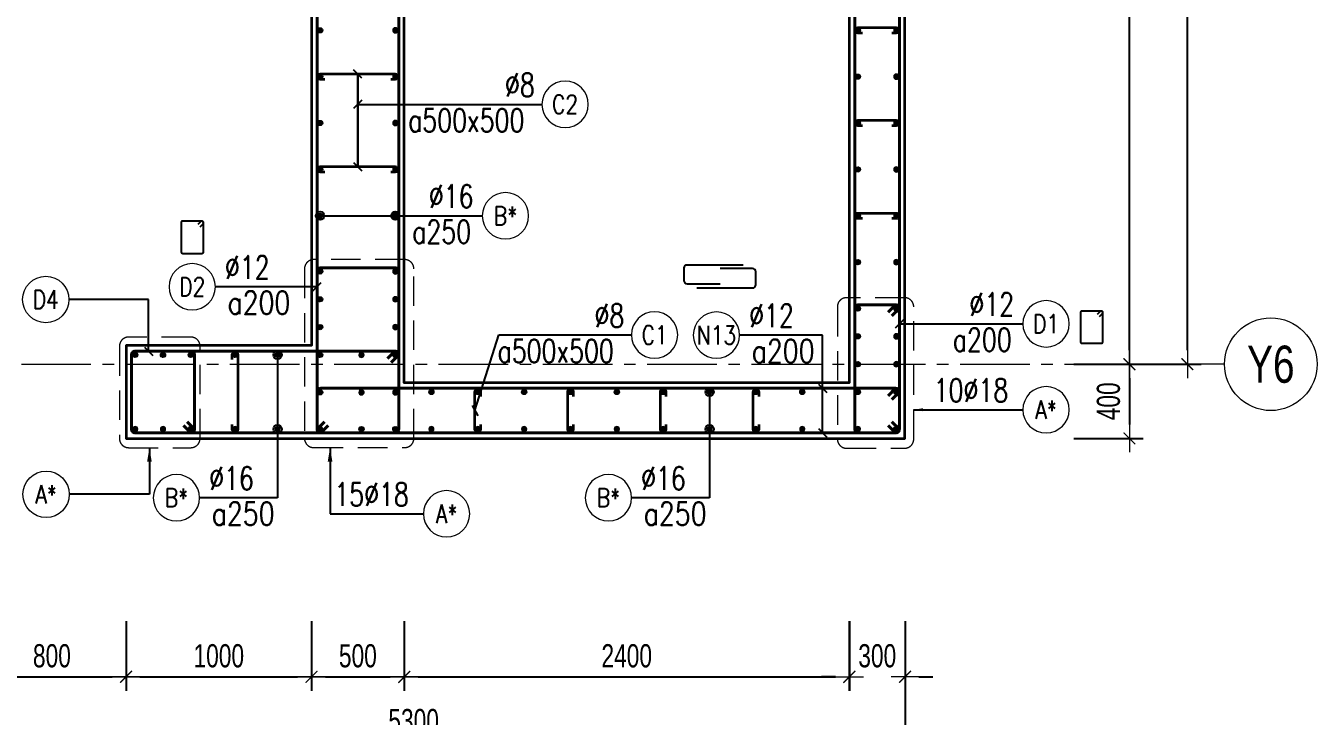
# Model space of a CAD drawing. Header units: millimetres. Extents: x 988833 to 1318015, y -9365 to 47591.
# Drawn here: x 1016543 to 1023507, y -1011 to 2710 of the extents above; entities that cross this region are included whole.
import ezdxf
from ezdxf.enums import TextEntityAlignment as Align

# ---------------------------------------------------------------- set-up
doc = ezdxf.new("R2010")
doc.units = ezdxf.units.MM
doc.header["$MEASUREMENT"] = 0
doc.linetypes.add('HIDDEN2', pattern=[4.7625, 3.175, -1.5875])
doc.linetypes.add('OF_Grid_1$0$CENTER2', pattern=[1.125, 0.75, -0.125, 0.125, -0.125])
doc.layers.get('0').update_dxf_attribs({"lineweight": 20})
doc.layers.get('Defpoints').update_dxf_attribs({"color": 151, "lineweight": 9})
for name, color, linetype, lineweight in [('KC-LEADER', 153, 'Continuous', 18), ('KC-THEP', 6, 'Continuous', 40), ('NDC_S_DIM', 1, 'Continuous', 15), ('NDC_S_HIDDEN', 8, 'HIDDEN2', 13), ('NDC_S_LEADER', 1, 'Continuous', 15), ('NDC_S_REBAR', 4, 'Continuous', 35), ('NDC_S_STIRRUP', 4, 'Continuous', 40), ('NDC_S_VN TEXT', 7, 'Continuous', 20), ('NDC_S_WALL', 6, 'Continuous', 35), ('OF_Grid_1$0$NDC_S_AXIS', 5, 'OF_Grid_1$0$CENTER2', 13), ('OF_Grid_1$0$NDC_S_SYMBOL', 1, 'Continuous', 15), ('OF_Grid_1$0$NDC_S_TEXT SYMBOL', 7, 'Continuous', 20)]:
    doc.layers.add(name, color=color, linetype=linetype, lineweight=lineweight)
doc.layers.add('Leader', color=6, linetype='Continuous')
doc.layers.add('Ligature', color=1, linetype='Continuous')
doc.styles.add('NDC_ARIAL', font='arial.ttf', dxfattribs={"width": 0.85})
doc.styles.add('NDC_DIM', font='', dxfattribs={"width": 0.75})
doc.styles.add('NDC_EN TXT', font='romans.shx', dxfattribs={"width": 0.8})
doc.styles.add('OF_Grid_1$0$NDC_ANNO', font='', dxfattribs={"width": 0.8})
doc.styles.get('NDC_DIM').set_extended_font_data('Dotum')
doc.styles.get('OF_Grid_1$0$NDC_ANNO').set_extended_font_data('Dotum')
doc.dimstyles.new('NDC_1-50', dxfattribs={"dimscale": 50, "dimtxt": 2.5, "dimasz": 1, "dimexe": 1.5, "dimexo": 0, "dimgap": 0.8, "dimtad": 1, "dimdec": 0, "dimdsep": 46, "dimtxsty": 'NDC_ARIAL', "dimblk": 'DIMMARK', "dimcen": 49999.938995, "dimdle": 1.5, "dimclrd": 1, "dimclre": 1, "dimclrt": 3, "dimadec": 0, "dimazin": 0, "dimtfac": 1, "dimtdec": 0, "dimtix": 1, "dimtmove": 2, "dimatfit": 3, "dimfxl": 1, "dimarcsym": 0})
doc.dimstyles.new('NDC_dim_30', dxfattribs={"dimscale": 30, "dimtxt": 2.5, "dimasz": 1.5, "dimexe": 1.5, "dimexo": 2.5, "dimgap": 1, "dimtad": 1, "dimdec": 0, "dimzin": 0, "dimdsep": 46, "dimtxsty": 'NDC_DIM', "dimblk": 'DIMMARK', "dimcen": 0.09, "dimdle": 1.2, "dimclrd": 1, "dimclre": 1, "dimclrt": 3, "dimadec": 0, "dimazin": 0, "dimtfac": 1, "dimtdec": 0, "dimtix": 1, "dimtofl": 0, "dimtmove": 0, "dimatfit": 3, "dimfxl": 6, "dimfxlon": 1, "dimtolj": 1, "dimtzin": 0, "dimarcsym": 0})
doc.dimstyles.new('NDC_dim_50', dxfattribs={"dimscale": 50, "dimtxt": 2.5, "dimasz": 1.5, "dimexe": 1.5, "dimexo": 2.5, "dimgap": 1, "dimtad": 1, "dimdec": 0, "dimzin": 0, "dimdsep": 46, "dimtxsty": 'NDC_DIM', "dimblk": 'DIMMARK', "dimcen": 0.09, "dimdle": 1.2, "dimclrd": 1, "dimclre": 1, "dimclrt": 3, "dimadec": 0, "dimazin": 0, "dimtfac": 1, "dimtdec": 0, "dimtix": 1, "dimtofl": 0, "dimtmove": 0, "dimatfit": 3, "dimfxl": 6, "dimfxlon": 1, "dimtolj": 1, "dimtzin": 0, "dimarcsym": 0})

# ---------------------------------------------------------------- blocks, each defined once
blk = doc.blocks.new('THEP')
at = {"layer": 'KC-LEADER', "color": 6}
blk.add_circle((0, 0), 14, dxfattribs=at)
at = {"layer": 'KC-THEP'}
for p, q in [((-14, 0), (14, 0)), ((9.9, 9.9), (-9.9, -9.9)), ((-9.9, 9.9), (9.9, -9.9)), ((0, 14), (0, -14))]:
    blk.add_line(p, q, dxfattribs=at)
blk = doc.blocks.new('DIMMARK')
at = {"layer": 'NDC_S_DIM', "color": 1}
blk.add_line((-1.5, 0), (1, 0), dxfattribs=at)
at = {"layer": 'NDC_S_DIM', "color": 2, "const_width": 0.1}
blk.add_lwpolyline([(-0.424, -0.424), (0.424, 0.424)], dxfattribs=at)
blk = doc.blocks.new('*U13')
blk.add_circle((-2.5, 0), 2.5)
at = {"layer": 'NDC_S_VN TEXT', "color": 3, "style": 'NDC_EN TXT', "width": 0.75}
blk.add_attdef('DK1', (0.5, 0.85), '', height=2.5, dxfattribs=at)
at = {"layer": 'NDC_S_VN TEXT', "color": 7, "style": 'NDC_EN TXT', "width": 0.8}
blk.add_attdef('SH2', text='', height=2, dxfattribs=at).set_placement((-2.5, 0), align=Align.MIDDLE)
blk = doc.blocks.new('*U10')
blk.add_circle((2.5, 0), 2.5)
at = {"layer": 'NDC_S_VN TEXT', "color": 3, "style": 'NDC_EN TXT'}
for tag, width, p in [('DK2', 0.75, (-0.85, 0.85)), ('KC2', 0.8, (-0.85, -2.97))]:
    blk.add_attdef(tag, text='', height=2.5, dxfattribs=dict(at, width=width)).set_placement(p, align=Align.RIGHT)
at = {"layer": 'NDC_S_VN TEXT', "color": 7, "style": 'NDC_EN TXT', "width": 0.8}
blk.add_attdef('SH3', text='', height=2, dxfattribs=at).set_placement((2.5, 0), align=Align.MIDDLE)
blk = doc.blocks.new('*U12')
blk.add_circle((-2.5, 0), 2.5)
at = {"layer": 'NDC_S_VN TEXT', "color": 3, "style": 'NDC_EN TXT', "width": 0.75}
for tag, p in [('DK1', (0.5, 0.85)), ('KC1', (0.5, -2.97))]:
    blk.add_attdef(tag, p, '', height=2.5, dxfattribs=at)
at = {"layer": 'NDC_S_VN TEXT', "color": 7, "style": 'NDC_EN TXT', "width": 0.8}
blk.add_attdef('SH2', text='', height=2, dxfattribs=at).set_placement((-2.5, 0), align=Align.MIDDLE)
blk = doc.blocks.new('A$C72321851')
at = {"layer": 'Ligature'}
for points in [[(-60.9, -129.3), (-60.9, 170.9, -0.414214), (-43.3, 188.5), (25.8, 188.5, -0.414214), (43.4, 170.9), (43.4, -4.3)], [(-39.7, -4.3), (-39.7, -179.5, 0.414214), (-22.1, -197.1), (47, -197.1, 0.414214), (64.6, -179.5), (64.6, 120.7)]]:
    blk.add_lwpolyline(points, format="xyb", dxfattribs=at)
blk = doc.blocks.new('*U11')
blk.add_circle((-2.5, 0), 2.5)
at = {"layer": 'NDC_S_VN TEXT', "color": 3, "style": 'NDC_EN TXT', "width": 0.75}
for tag, p in [('DK1', (0.5, 0.85)), ('KC1', (0.5, -2.97))]:
    blk.add_attdef(tag, p, '', height=2.5, dxfattribs=at)
at = {"layer": 'NDC_S_VN TEXT', "color": 7, "style": 'NDC_EN TXT', "width": 0.8}
blk.add_attdef('SH2', text='', height=2, dxfattribs=at).set_placement((-2.5, 0), align=Align.MIDDLE)
blk = doc.blocks.new('*U9')
blk.add_circle((2.5, 0), 2.5)
at = {"layer": 'NDC_S_VN TEXT', "color": 3, "style": 'NDC_EN TXT', "width": 0.75}
blk.add_attdef('DK2', text='', height=2.5, dxfattribs=at).set_placement((-0.85, 0.85), align=Align.RIGHT)
at = {"layer": 'NDC_S_VN TEXT', "color": 7, "style": 'NDC_EN TXT', "width": 0.8}
blk.add_attdef('SH3', text='', height=2, dxfattribs=at).set_placement((2.5, 0), align=Align.MIDDLE)
blk = doc.blocks.new('*U57')
at = {"layer": 'OF_Grid_1$0$NDC_S_SYMBOL'}
blk.add_line((-5, 0), (-9, 0), dxfattribs=at)
blk.add_circle((0, 0), 5, dxfattribs=at)
at = {"layer": 'OF_Grid_1$0$NDC_S_TEXT SYMBOL', "color": 7, "style": 'OF_Grid_1$0$NDC_ANNO', "width": 0.8}
blk.add_attdef('GRID', text='', height=4, rotation=90, dxfattribs=at).set_placement((0, 0), align=Align.MIDDLE)
blk = doc.blocks.new('*D328')
at = {"layer": 'Defpoints', "color": 0, "transparency": 16777216}
for p in [(1021283.2, 12486.3), (1022494, 12486.3), (1021283.2, 886.3)]:
    blk.add_point(p, dxfattribs=at)
at = {"layer": 'NDC_S_DIM', "color": 1, "lineweight": -2, "transparency": 16777216}
for p, q in [((1022194, 12486.3), (1022569, 12486.3)), ((1022494, 961.3), (1022494, 12411.3)), ((1022194, 886.3), (1022569, 886.3))]:
    blk.add_line(p, q, dxfattribs=at)
at = {"layer": 'NDC_S_DIM', "color": 1, "lineweight": -2, "transparency": 16777216, "xscale": 75, "yscale": 75, "zscale": 75}
for p, rotation in [((1022494, 12486.3), 90), ((1022494, 886.3), 270)]:
    blk.add_blockref('DIMMARK', p, dxfattribs=dict(at, rotation=rotation))
at = {"layer": 'NDC_S_DIM', "color": 3, "transparency": 16777216, "insert": (1022381.4, 6686.3), "char_height": 125, "attachment_point": 5, "rotation": 90, "style": 'NDC_DIM'}
blk.add_mtext('\\A1;11600', dxfattribs=at)
blk = doc.blocks.new('*D330')
at = {"layer": 'Defpoints', "color": 0, "ltscale": 200, "transparency": 16777216}
for p in [(1021283.4, 886.3), (1021283.2, 486.3), (1022494, 486.3)]:
    blk.add_point(p, dxfattribs=at)
at = {"layer": 'NDC_S_DIM', "color": 1, "lineweight": -2, "ltscale": 200, "transparency": 16777216}
for p, q in [((1022194, 886.3), (1022569, 886.3)), ((1022494, 811.3), (1022494, 561.3)), ((1022194, 486.3), (1022569, 486.3))]:
    blk.add_line(p, q, dxfattribs=at)
at = {"layer": 'NDC_S_DIM', "color": 1, "lineweight": -2, "ltscale": 200, "transparency": 16777216, "xscale": 75, "yscale": 75, "zscale": 75}
for p, rotation in [((1022494, 886.3), 90), ((1022494, 486.3), 270)]:
    blk.add_blockref('DIMMARK', p, dxfattribs=dict(at, rotation=rotation))
at = {"layer": 'NDC_S_DIM', "color": 3, "ltscale": 200, "transparency": 16777216, "insert": (1022381.4, 686.3), "char_height": 125, "attachment_point": 5, "rotation": 90, "style": 'NDC_DIM'}
blk.add_mtext('\\A1;400', dxfattribs=at)
blk = doc.blocks.new('*D331')
at = {"layer": 'Defpoints', "color": 0, "ltscale": 200, "transparency": 16777216}
for p in [(1021283.2, 12486.3), (1022806.6, 12486.3), (1021283.2, 886.6)]:
    blk.add_point(p, dxfattribs=at)
at = {"layer": 'NDC_S_DIM', "color": 1, "lineweight": -2, "ltscale": 200, "transparency": 16777216}
for p, q in [((1022506.6, 12486.3), (1022881.6, 12486.3)), ((1022806.6, 961.6), (1022806.6, 12411.3)), ((1022506.6, 886.6), (1022881.6, 886.6))]:
    blk.add_line(p, q, dxfattribs=at)
at = {"layer": 'NDC_S_DIM', "color": 1, "lineweight": -2, "ltscale": 200, "transparency": 16777216, "xscale": 75, "yscale": 75, "zscale": 75}
for p, rotation in [((1022806.6, 12486.3), 90), ((1022806.6, 886.6), 270)]:
    blk.add_blockref('DIMMARK', p, dxfattribs=dict(at, rotation=rotation))
at = {"layer": 'NDC_S_DIM', "color": 3, "ltscale": 200, "transparency": 16777216, "insert": (1022694, 6686.4), "char_height": 125, "attachment_point": 5, "rotation": 90, "style": 'NDC_DIM'}
blk.add_mtext('\\A1;11600', dxfattribs=at)
blk = doc.blocks.new('*D339')
at = {"layer": 'Defpoints', "color": 0, "ltscale": 200, "transparency": 16777216}
for p in [(1016283.4, 986.3), (1017083.4, 986.3), (1017083.4, -798.9)]:
    blk.add_point(p, dxfattribs=at)
at = {"layer": 'NDC_S_DIM', "color": 1, "lineweight": -2, "ltscale": 200, "transparency": 16777216}
for p, q in [((1016283.4, -498.9), (1016283.4, -873.9)), ((1017083.4, -498.9), (1017083.4, -873.9)), ((1016358.4, -798.9), (1017008.4, -798.9))]:
    blk.add_line(p, q, dxfattribs=at)
at = {"layer": 'NDC_S_DIM', "color": 1, "lineweight": -2, "ltscale": 200, "transparency": 16777216, "xscale": 75, "yscale": 75, "zscale": 75, "rotation": 180}
blk.add_blockref('DIMMARK', (1016283.4, -798.9), dxfattribs=at)
at = {"layer": 'NDC_S_DIM', "color": 1, "lineweight": -2, "ltscale": 200, "transparency": 16777216, "xscale": 75, "yscale": 75, "zscale": 75}
blk.add_blockref('DIMMARK', (1017083.4, -798.9), dxfattribs=at)
at = {"layer": 'NDC_S_DIM', "color": 3, "ltscale": 200, "transparency": 16777216, "insert": (1016683.4, -686.3), "char_height": 125, "attachment_point": 5, "style": 'NDC_DIM'}
blk.add_mtext('\\A1;800', dxfattribs=at)
blk = doc.blocks.new('*D340')
at = {"layer": 'Defpoints', "color": 0, "ltscale": 200, "transparency": 16777216}
for p in [(1017083.4, 986.3), (1018083.4, 986.3), (1018083.4, -798.9)]:
    blk.add_point(p, dxfattribs=at)
at = {"layer": 'NDC_S_DIM', "color": 1, "lineweight": -2, "ltscale": 200, "transparency": 16777216}
for p, q in [((1017083.4, -498.9), (1017083.4, -873.9)), ((1018083.4, -498.9), (1018083.4, -873.9)), ((1017158.4, -798.9), (1018008.4, -798.9))]:
    blk.add_line(p, q, dxfattribs=at)
at = {"layer": 'NDC_S_DIM', "color": 1, "lineweight": -2, "ltscale": 200, "transparency": 16777216, "xscale": 75, "yscale": 75, "zscale": 75, "rotation": 180}
blk.add_blockref('DIMMARK', (1017083.4, -798.9), dxfattribs=at)
at = {"layer": 'NDC_S_DIM', "color": 1, "lineweight": -2, "ltscale": 200, "transparency": 16777216, "xscale": 75, "yscale": 75, "zscale": 75}
blk.add_blockref('DIMMARK', (1018083.4, -798.9), dxfattribs=at)
at = {"layer": 'NDC_S_DIM', "color": 3, "ltscale": 200, "transparency": 16777216, "insert": (1017583.4, -686.3), "char_height": 125, "attachment_point": 5, "style": 'NDC_DIM'}
blk.add_mtext('\\A1;1000', dxfattribs=at)
blk = doc.blocks.new('*D341')
at = {"layer": 'Defpoints', "color": 0, "ltscale": 200, "transparency": 16777216}
for p in [(1018083.4, 986.3), (1018583.4, 986.3), (1018583.4, -798.9)]:
    blk.add_point(p, dxfattribs=at)
at = {"layer": 'NDC_S_DIM', "color": 1, "lineweight": -2, "ltscale": 200, "transparency": 16777216}
for p, q in [((1018083.4, -498.9), (1018083.4, -873.9)), ((1018583.4, -498.9), (1018583.4, -873.9)), ((1018158.4, -798.9), (1018508.4, -798.9))]:
    blk.add_line(p, q, dxfattribs=at)
at = {"layer": 'NDC_S_DIM', "color": 1, "lineweight": -2, "ltscale": 200, "transparency": 16777216, "xscale": 75, "yscale": 75, "zscale": 75, "rotation": 180}
blk.add_blockref('DIMMARK', (1018083.4, -798.9), dxfattribs=at)
at = {"layer": 'NDC_S_DIM', "color": 1, "lineweight": -2, "ltscale": 200, "transparency": 16777216, "xscale": 75, "yscale": 75, "zscale": 75}
blk.add_blockref('DIMMARK', (1018583.4, -798.9), dxfattribs=at)
at = {"layer": 'NDC_S_DIM', "color": 3, "ltscale": 200, "transparency": 16777216, "insert": (1018333.4, -686.3), "char_height": 125, "attachment_point": 5, "style": 'NDC_DIM'}
blk.add_mtext('\\A1;500', dxfattribs=at)
blk = doc.blocks.new('*D342')
at = {"layer": 'Defpoints', "color": 0, "ltscale": 200, "transparency": 16777216}
for p in [(1018583.4, 986.3), (1020983.2, 786.3), (1020983.2, -798.9)]:
    blk.add_point(p, dxfattribs=at)
at = {"layer": 'NDC_S_DIM', "color": 1, "lineweight": -2, "ltscale": 200, "transparency": 16777216}
for p, q in [((1018583.4, -498.9), (1018583.4, -873.9)), ((1020983.2, -498.9), (1020983.2, -873.9)), ((1018658.4, -798.9), (1020908.2, -798.9))]:
    blk.add_line(p, q, dxfattribs=at)
at = {"layer": 'NDC_S_DIM', "color": 1, "lineweight": -2, "ltscale": 200, "transparency": 16777216, "xscale": 75, "yscale": 75, "zscale": 75, "rotation": 180}
blk.add_blockref('DIMMARK', (1018583.4, -798.9), dxfattribs=at)
at = {"layer": 'NDC_S_DIM', "color": 1, "lineweight": -2, "ltscale": 200, "transparency": 16777216, "xscale": 75, "yscale": 75, "zscale": 75}
blk.add_blockref('DIMMARK', (1020983.2, -798.9), dxfattribs=at)
at = {"layer": 'NDC_S_DIM', "color": 3, "ltscale": 200, "transparency": 16777216, "insert": (1019783.3, -686.3), "char_height": 125, "attachment_point": 5, "style": 'NDC_DIM'}
blk.add_mtext('\\A1;2400', dxfattribs=at)
blk = doc.blocks.new('*D343')
at = {"layer": 'Defpoints', "color": 0, "ltscale": 200, "transparency": 16777216}
for p in [(1020984.2, 786.3), (1021284.2, 809.1), (1021284.2, -798.9)]:
    blk.add_point(p, dxfattribs=at)
at = {"layer": 'NDC_S_DIM', "color": 1, "lineweight": -2, "ltscale": 200, "transparency": 16777216}
for p, q in [((1020984.2, -498.9), (1020984.2, -873.9)), ((1021284.2, -498.9), (1021284.2, -873.9)), ((1020909.2, -798.9), (1020834.2, -798.9)), ((1021359.2, -798.9), (1021434.2, -798.9))]:
    blk.add_line(p, q, dxfattribs=at)
at = {"layer": 'NDC_S_DIM', "color": 1, "lineweight": -2, "ltscale": 200, "transparency": 16777216, "xscale": 75, "yscale": 75, "zscale": 75}
blk.add_blockref('DIMMARK', (1020984.2, -798.9), dxfattribs=at)
at = {"layer": 'NDC_S_DIM', "color": 1, "lineweight": -2, "ltscale": 200, "transparency": 16777216, "xscale": 75, "yscale": 75, "zscale": 75, "rotation": 180}
blk.add_blockref('DIMMARK', (1021284.2, -798.9), dxfattribs=at)
at = {"layer": 'NDC_S_DIM', "color": 3, "ltscale": 200, "transparency": 16777216, "insert": (1021134.2, -686.3), "char_height": 125, "attachment_point": 5, "style": 'NDC_DIM'}
blk.add_mtext('\\A1;300', dxfattribs=at)
blk = doc.blocks.new('*D344')
at = {"layer": 'Defpoints', "color": 0, "ltscale": 200, "transparency": 16777216}
for p in [(1021284.2, 486.3), (1015984.2, -335.2), (1021284.2, -1148.1)]:
    blk.add_point(p, dxfattribs=at)
at = {"layer": 'NDC_S_DIM', "color": 1, "lineweight": -2, "ltscale": 200, "transparency": 16777216}
for p, q in [((1015984.2, -848.1), (1015984.2, -1223.1)), ((1021284.2, -848.1), (1021284.2, -1223.1)), ((1016059.2, -1148.1), (1021209.2, -1148.1))]:
    blk.add_line(p, q, dxfattribs=at)
at = {"layer": 'NDC_S_DIM', "color": 1, "lineweight": -2, "ltscale": 200, "transparency": 16777216, "xscale": 75, "yscale": 75, "zscale": 75, "rotation": 180}
blk.add_blockref('DIMMARK', (1015984.2, -1148.1), dxfattribs=at)
at = {"layer": 'NDC_S_DIM', "color": 1, "lineweight": -2, "ltscale": 200, "transparency": 16777216, "xscale": 75, "yscale": 75, "zscale": 75}
blk.add_blockref('DIMMARK', (1021284.2, -1148.1), dxfattribs=at)
at = {"layer": 'NDC_S_DIM', "color": 3, "ltscale": 200, "transparency": 16777216, "insert": (1018634.2, -1035.5), "char_height": 125, "attachment_point": 5, "style": 'NDC_DIM'}
blk.add_mtext('\\A1;5300', dxfattribs=at)

msp = doc.modelspace()

# ---------------------------------------------------------------- linework, layer by layer
at = {"layer": 'Ligature'}
for points in [[(1017482.7, 1627.2), (1017498.7, 1643.1, 0.668179), (1017492.9, 1657.1), (1017388.3, 1657.1, 0.414214), (1017380.1, 1648.9), (1017380.1, 1491.8, 0.414214), (1017388.3, 1483.6), (1017492.9, 1483.6, 0.414214), (1017501.1, 1491.8), (1017501.1, 1648.9, 0.668179), (1017487.2, 1654.7), (1017471.2, 1638.7)], [(1022332.3, 1142.8), (1022348.3, 1158.8, 0.668179), (1022342.5, 1172.7), (1022237.9, 1172.7, 0.414214), (1022229.7, 1164.5), (1022229.7, 1007.4, 0.414214), (1022237.9, 999.3), (1022342.5, 999.3, 0.414214), (1022350.7, 1007.4), (1022350.7, 1164.5, 0.668179), (1022336.7, 1170.3), (1022320.8, 1154.3)]]:
    msp.add_lwpolyline(points, format="xyb", dxfattribs=at)
at = {"layer": 'NDC_S_HIDDEN', "ltscale": 50}
for points in [[(1018585.5, 1450.3), (1018095.5, 1450.3, 0.414214), (1018045.5, 1400.3), (1018045.5, 486.7, 0.414214), (1018095.5, 436.7), (1018585.5, 436.7, 0.414214), (1018635.5, 486.7), (1018635.5, 1400.3, 0.414214)], [(1021281.3, 1244.9), (1020969, 1244.9, 0.414214), (1020919, 1194.9), (1020919, 483.3, 0.414214), (1020969, 433.3), (1021281.3, 433.3, 0.414214), (1021331.3, 483.3), (1021331.3, 1194.9, 0.414214)], [(1017432.6, 1032.5), (1017097.4, 1032.5, 0.414214), (1017047.4, 982.5), (1017047.4, 486.3, 0.414214), (1017097.4, 436.3), (1017432.6, 436.3, 0.414214), (1017482.6, 486.3), (1017482.6, 982.5, 0.414214)]]:
    msp.add_lwpolyline(points, format="xyb", close=True, dxfattribs=at)
at = {"layer": 'NDC_S_REBAR'}
for points in [[(1021054.9, 2671.3), (1021029.9, 2671.3, -1), (1021029.9, 2701.3), (1021237, 2701.3, -1), (1021237, 2671.3), (1021212, 2671.3)], [(1018154.9, 2421.3), (1018129.9, 2421.3, -1), (1018129.9, 2451.3), (1018535.4, 2451.3, -1), (1018535.4, 2421.3), (1018510.4, 2421.3)], [(1021054.9, 2171.3), (1021029.9, 2171.3, -1), (1021029.9, 2201.3), (1021237, 2201.3, -1), (1021237, 2171.3), (1021212, 2171.3)], [(1018154.9, 1921.3), (1018129.9, 1921.3, -1), (1018129.9, 1951.3), (1018535.4, 1951.3, -1), (1018535.4, 1921.3), (1018510.4, 1921.3)], [(1021054.9, 1671.3), (1021029.9, 1671.3, -1), (1021029.9, 1701.3), (1021237, 1701.3, -1), (1021237, 1671.3), (1021212, 1671.3)], [(1017656.1, 911.3), (1017656.1, 936.3, -1), (1017686.1, 936.3), (1017686.1, 536.3, -1), (1017656.1, 536.3), (1017656.1, 561.3)], [(1018994.9, 561.3), (1018994.9, 536.3, -1), (1018964.9, 536.3), (1018964.9, 736.3, -1), (1018994.9, 736.3), (1018994.9, 711.3)], [(1019494.9, 561.3), (1019494.9, 536.3, -1), (1019464.9, 536.3), (1019464.9, 736.3, -1), (1019494.9, 736.3), (1019494.9, 711.3)], [(1019994.9, 561.3), (1019994.9, 536.3, -1), (1019964.9, 536.3), (1019964.9, 736.3, -1), (1019994.9, 736.3), (1019994.9, 711.3)], [(1020494.9, 561.3), (1020494.9, 536.3, -1), (1020464.9, 536.3), (1020464.9, 736.3, -1), (1020494.9, 736.3), (1020494.9, 711.3)]]:
    msp.add_lwpolyline(points, format="xyb", dxfattribs=at)
at = {"layer": 'NDC_S_STIRRUP'}
for points in [[(1021213.4, 576.3), (1021253.4, 536.3, -0.414214), (1021233.4, 516.3), (1021033.4, 516.3, -0.414214), (1021013.4, 536.3), (1021013.4, 12836.3, -0.414214), (1021033.4, 12856.3), (1021233.4, 12856.3, -0.414214), (1021253.4, 12836.3), (1021253.4, 536.3, -0.414214), (1021233.4, 516.3), (1021193.4, 556.3)], [(1018113.4, 10086.3), (1018113.4, 10086.3), (1018113.4, 536.3, 0.414214), (1018133.4, 516.3), (1018533.4, 516.3, 0.414214), (1018553.4, 536.3), (1018553.4, 3787), (1018543.4, 3757)], [(1018153.4, 576.3), (1018113.4, 536.3, 0.414214), (1018133.4, 516.3), (1018533.4, 516.3, 0.414214), (1018553.4, 536.3), (1018553.4, 1386.1, 0.414214), (1018533.4, 1406.1), (1018133.4, 1406.1, 0.414214), (1018113.4, 1386.1), (1018113.4, 536.3, 0.414214), (1018133.4, 516.3), (1018173.4, 556.3)], [(1021213.4, 1146.3), (1021253.4, 1186.3, 0.414214), (1021233.4, 1206.3), (1021033.4, 1206.3, 0.414214), (1021013.4, 1186.3), (1021013.4, 536.3, 0.414214), (1021033.4, 516.3), (1021233.4, 516.3, 0.414214), (1021253.4, 536.3), (1021253.4, 1186.3, 0.414214), (1021233.4, 1206.3), (1021193.4, 1166.3)], [(1018493.4, 916.3), (1018533.4, 956.3, -0.414214), (1018553.4, 936.3), (1018553.4, 536.3, -0.414214), (1018533.4, 516.3), (1017132.6, 516.3, -0.414214), (1017112.6, 536.3), (1017112.6, 936.3, -0.414214), (1017132.6, 956.3), (1018533.4, 956.3, -0.414214), (1018553.4, 936.3), (1018513.4, 896.3)], [(1017412.6, 576.3), (1017452.6, 536.3, -0.414214), (1017432.6, 516.3), (1017132.6, 516.3, -0.414214), (1017112.6, 536.3), (1017112.6, 936.3, -0.414214), (1017132.6, 956.3), (1017432.6, 956.3, -0.414214), (1017452.6, 936.3), (1017452.6, 536.3, -0.414214), (1017432.6, 516.3), (1017392.6, 556.3)], [(1021193.4, 716.3), (1021233.4, 756.3, -0.414214), (1021253.4, 736.3), (1021253.4, 536.3, -0.414214), (1021233.4, 516.3), (1018133.4, 516.3, -0.414214), (1018113.4, 536.3), (1018113.4, 736.3, -0.414358), (1018133.4, 756.3), (1021233.4, 756.3, -0.414214), (1021253.4, 736.3), (1021213.4, 696.3)]]:
    msp.add_lwpolyline(points, format="xyb", dxfattribs=at)
at = {"layer": 'NDC_S_WALL'}
for points in [[(1015283.4, 3186.3), (1018083.4, 3186.3), (1018083.4, 3186.3), (1018083.4, 986.3), (1017084.6, 986.3), (1017084.6, 986.3), (1017084.6, 486.3), (1017084.6, 486.3), (1021283.4, 486.3), (1021283.4, 12886.3)], [(1020983.4, 12586.3), (1020983.4, 786.3), (1018583.4, 786.3), (1018583.4, 12586.3)]]:
    msp.add_lwpolyline(points, dxfattribs=at)
at = {"layer": 'OF_Grid_1$0$NDC_S_AXIS', "ltscale": 500}
msp.add_line((1006956.3, 886.3), (1022806.6, 886.3), dxfattribs=at)

# ---------------------------------------------------------------- block references
at = {"layer": 'KC-THEP'}
for p, rotation in [((1018129.9, 2686.3), 189.6685644363809), ((1021029.9, 2686.3), 189.6685644363809), ((1018129.9, 2436.3), 189.6685644363809), ((1021029.9, 2436.3), 189.6685644363809), ((1018129.9, 2186.3), 189.6685644363809), ((1021029.9, 2186.3), 189.6685644363809), ((1018129.9, 1936.3), 189.6685644363809), ((1021029.9, 1936.3), 189.6685644363809), ((1018129.9, 1686.3), 189.6685644363809), ((1021029.9, 1686.3), 189.6685644363809), ((1018129.9, 1386.3), 189.6685644363809), ((1021029.9, 1436.3), 189.6685644363809), ((1018129.9, 1236.3), 189.6685644363809), ((1021029.9, 1186.3), 189.6685644363809), ((1018129.9, 1086.3), 189.6685644363809), ((1021029.9, 1036.3), 189.6685644363809), ((1017132.6, 936.3), 189.6685644363809), ((1017282.6, 936.3), 189.6685644363809), ((1017432.6, 936.3), 189.6685644363809), ((1017671.1, 936.3), 189.6685644363809), ((1017900.5, 936.3), 189.6685644363809), ((1018129.9, 936.3), 189.6685644363809), ((1021029.9, 886.3), 189.6685644363809), ((1018129.9, 734.6), 189.6685644363809), ((1018729.9, 736.3), 189.6685644363809), ((1018979.9, 736.3), 189.6685644363809), ((1019229.9, 736.3), 189.6685644363809), ((1019479.9, 736.3), 189.6685644363809), ((1019729.9, 736.3), 189.6685644363809), ((1019979.9, 736.3), 189.6685644363809), ((1020229.9, 736.3), 189.6685644363809), ((1020479.9, 736.3), 189.6685644363809), ((1020729.9, 736.3), 189.6685644363809), ((1021029.9, 736.3), 189.6685644363809), ((1018352.9, 536.3), 9.66856443638095), ((1018535.4, 536.3), 9.66856443638095), ((1021237, 536.3), 9.66856443638095)]:
    msp.add_blockref('THEP', p, dxfattribs=dict(at, rotation=rotation))
at = {"layer": 'KC-THEP', "xscale": -1}
for p, rotation in [((1018535.4, 2686.3), 170.331435563619), ((1021237, 2686.3), 170.331435563619), ((1018535.4, 2436.3), 170.331435563619), ((1021237, 2436.3), 170.331435563619), ((1018535.4, 2186.3), 170.331435563619), ((1021237, 2186.3), 170.331435563619), ((1018535.4, 1936.3), 170.331435563619), ((1021237, 1936.3), 170.331435563619), ((1018535.4, 1686.3), 170.331435563619), ((1021237, 1686.3), 170.331435563619), ((1018535.4, 1386.3), 170.3314355636193), ((1021237, 1436.3), 170.331435563619), ((1018535.4, 1236.3), 170.331435563619), ((1021237, 1186.3), 170.331435563619), ((1018535.4, 1086.3), 170.331435563619), ((1021237, 1036.3), 170.331435563619), ((1018352.9, 936.3), 170.331435563619), ((1018535.4, 936.3), 170.331435563619), ((1021237, 886.3), 170.331435563619), ((1018352.9, 734.6), 170.331435563619), ((1018535.4, 734.6), 170.331435563619), ((1021237, 736.3), 170.331435563619), ((1017132.6, 536.3), 350.3314355636191), ((1017282.6, 536.3), 350.3314355636191), ((1017432.6, 536.3), 350.3314355636191), ((1017671.1, 536.3), 350.3314355636191), ((1017900.5, 536.3), 350.3314355636191), ((1018129.9, 536.3), 350.3314355636191), ((1018729.9, 536.3), 350.3314355636191), ((1018979.9, 536.3), 350.3314355636191), ((1019229.9, 536.3), 350.3314355636191), ((1019479.9, 536.3), 350.3314355636191), ((1019729.9, 536.3), 350.3314355636191), ((1019979.9, 536.3), 350.3314355636191), ((1020229.9, 536.3), 350.3314355636191), ((1020479.9, 536.3), 350.3314355636191), ((1020729.9, 536.3), 350.3314355636191), ((1021029.9, 536.3), 350.3314355636191)]:
    msp.add_blockref('THEP', p, dxfattribs=dict(at, rotation=rotation))
at = {"layer": 'Leader', "xscale": -1, "rotation": 270.0000000000001}
msp.add_blockref('A$C72321851', (1020290.6, 1358), dxfattribs=at)
at = {"layer": 'NDC_S_VN TEXT'}
ref = msp.add_blockref('*U12', (1019326, 2287), dxfattribs=dict(at, xscale=-50, yscale=50, zscale=50))
ref.add_attrib('SH2', 'C2', dxfattribs={"color": 7, "height": 100, "style": 'NDC_EN TXT', "width": 0.8}).set_placement((1019451, 2287), align=Align.MIDDLE)
ref.add_attrib('DK1', '%%c8', (1019126.9, 2329.2), dxfattribs={"color": 3, "height": 125, "style": 'NDC_EN TXT', "width": 0.75})
ref.add_attrib('KC1', 'a500x500', (1018604.6, 2138.3), dxfattribs={"color": 3, "height": 125, "style": 'NDC_EN TXT', "width": 0.75})
ref = msp.add_blockref('*U11', (1019004.4, 1686.3), dxfattribs=dict(at, xscale=-50, yscale=50, zscale=50))
ref.add_attrib('SH2', 'B*', dxfattribs={"color": 7, "height": 100, "style": 'NDC_EN TXT', "width": 0.8}).set_placement((1019129.4, 1686.3), align=Align.MIDDLE)
ref.add_attrib('DK1', '%%C16', (1018716, 1728.6), dxfattribs={"color": 3, "height": 125, "style": 'NDC_EN TXT', "width": 0.75})
ref.add_attrib('KC1', 'a250', (1018626.7, 1537.7), dxfattribs={"color": 3, "height": 125, "style": 'NDC_EN TXT', "width": 0.75})
ref = msp.add_blockref('*U10', (1017565, 1303.8), dxfattribs=dict(at, xscale=-50, yscale=50, zscale=50))
ref.add_attrib('SH3', 'D2', dxfattribs={"color": 7, "height": 100, "style": 'NDC_EN TXT', "width": 0.8}).set_placement((1017440, 1303.8), align=Align.MIDDLE)
ref.add_attrib('DK2', '%%C12', dxfattribs={"color": 3, "height": 125, "style": 'NDC_EN TXT', "width": 0.75}).set_placement((1017857.5, 1346.1), align=Align.RIGHT)
ref.add_attrib('KC2', 'a200', dxfattribs={"color": 3, "height": 125, "style": 'NDC_EN TXT', "width": 0.8}).set_placement((1017969.4, 1155.2), align=Align.RIGHT)
at = {"layer": 'NDC_S_VN TEXT', "xscale": 50, "yscale": 50, "zscale": 50}
for name, p, values in [('*U10', (1016525.1, 1235), {'SH3': 'D4', 'DK2': '%%C12', 'KC2': 'a200'}), ('*U9', (1016527.1, 184.8), {'SH3': 'A*', 'DK2': '6%%C18'})]:
    msp.add_blockref(name, p, dxfattribs=at).add_auto_attribs(values)
at = {"layer": 'NDC_S_VN TEXT'}
ref = msp.add_blockref('*U11', (1021919.4, 1103.8), dxfattribs=dict(at, xscale=-50, yscale=50, zscale=50))
ref.add_attrib('SH2', 'D1', dxfattribs={"color": 7, "height": 100, "style": 'NDC_EN TXT', "width": 0.8}).set_placement((1022044.4, 1103.8), align=Align.MIDDLE)
ref.add_attrib('DK1', '%%C12', (1021631, 1146.1), dxfattribs={"color": 3, "height": 125, "style": 'NDC_EN TXT', "width": 0.75})
ref.add_attrib('KC1', 'a200', (1021541.7, 955.2), dxfattribs={"color": 3, "height": 125, "style": 'NDC_EN TXT', "width": 0.75})
ref = msp.add_blockref('*U12', (1019808.4, 1043.8), dxfattribs=dict(at, xscale=-50, yscale=50, zscale=50))
ref.add_attrib('SH2', 'C1', dxfattribs={"color": 7, "height": 100, "style": 'NDC_EN TXT', "width": 0.8}).set_placement((1019933.4, 1043.8), align=Align.MIDDLE)
ref.add_attrib('DK1', '%%c8', (1019609.3, 1086.1), dxfattribs={"color": 3, "height": 125, "style": 'NDC_EN TXT', "width": 0.75})
ref.add_attrib('KC1', 'a500x500', (1019087, 895.2), dxfattribs={"color": 3, "height": 125, "style": 'NDC_EN TXT', "width": 0.75})
ref = msp.add_blockref('*U10', (1020392, 1043.2), dxfattribs=dict(at, xscale=-50, yscale=50, zscale=50))
ref.add_attrib('SH3', 'N13', dxfattribs={"color": 7, "height": 100, "style": 'NDC_EN TXT', "width": 0.8}).set_placement((1020267, 1043.2), align=Align.MIDDLE)
ref.add_attrib('DK2', '%%C12', dxfattribs={"color": 3, "height": 125, "style": 'NDC_EN TXT', "width": 0.75}).set_placement((1020684.5, 1085.4), align=Align.RIGHT)
ref.add_attrib('KC2', 'a200', dxfattribs={"color": 3, "height": 125, "style": 'NDC_EN TXT', "width": 0.8}).set_placement((1020796.4, 894.5), align=Align.RIGHT)
ref = msp.add_blockref('*U13', (1021919.4, 640.9), dxfattribs=dict(at, xscale=-50, yscale=50, zscale=50))
ref.add_attrib('SH2', 'A*', dxfattribs={"color": 7, "height": 100, "style": 'NDC_EN TXT', "width": 0.8}).set_placement((1022044.4, 640.9), align=Align.MIDDLE)
ref.add_attrib('DK1', '10%%C18', (1021439, 683.2), dxfattribs={"color": 3, "height": 125, "style": 'NDC_EN TXT', "width": 0.75})
ref = msp.add_blockref('*U10', (1017479.9, 166.6), dxfattribs=dict(at, xscale=-50, yscale=50, zscale=50))
ref.add_attrib('SH3', 'B*', dxfattribs={"color": 7, "height": 100, "style": 'NDC_EN TXT', "width": 0.8}).set_placement((1017354.9, 166.6), align=Align.MIDDLE)
ref.add_attrib('DK2', '%%C16', dxfattribs={"color": 3, "height": 125, "style": 'NDC_EN TXT', "width": 0.75}).set_placement((1017772.4, 208.9), align=Align.RIGHT)
ref.add_attrib('KC2', 'a250', dxfattribs={"color": 3, "height": 125, "style": 'NDC_EN TXT', "width": 0.8}).set_placement((1017884.3, 18), align=Align.RIGHT)
ref = msp.add_blockref('*U10', (1019809.3, 166.6), dxfattribs=dict(at, xscale=-50, yscale=50, zscale=50))
ref.add_attrib('SH3', 'B*', dxfattribs={"color": 7, "height": 100, "style": 'NDC_EN TXT', "width": 0.8}).set_placement((1019684.3, 166.6), align=Align.MIDDLE)
ref.add_attrib('DK2', '%%C16', dxfattribs={"color": 3, "height": 125, "style": 'NDC_EN TXT', "width": 0.75}).set_placement((1020101.8, 208.9), align=Align.RIGHT)
ref.add_attrib('KC2', 'a250', dxfattribs={"color": 3, "height": 125, "style": 'NDC_EN TXT', "width": 0.8}).set_placement((1020213.7, 18), align=Align.RIGHT)
ref = msp.add_blockref('*U13', (1018686.9, 79.8), dxfattribs=dict(at, xscale=-50, yscale=50, zscale=50))
ref.add_attrib('SH2', 'A*', dxfattribs={"color": 7, "height": 100, "style": 'NDC_EN TXT', "width": 0.8}).set_placement((1018811.9, 79.8), align=Align.MIDDLE)
ref.add_attrib('DK1', '15%%C18', (1018206.5, 122), dxfattribs={"color": 3, "height": 125, "style": 'NDC_EN TXT', "width": 0.75})
at = {"layer": 'OF_Grid_1$0$NDC_S_AXIS'}
ref = msp.add_blockref('*U57', (1023256.6, 886.3), dxfattribs=dict(at, xscale=50, yscale=50, zscale=50))
ref.add_attrib('GRID', 'Y6', dxfattribs={"layer": 'OF_Grid_1$0$NDC_S_TEXT SYMBOL', "color": 7, "height": 200, "style": 'OF_Grid_1$0$NDC_ANNO', "width": 0.8}).set_placement((1023256.6, 886.3), align=Align.MIDDLE)

# ---------------------------------------------------------------- dimensions: what is measured, and where the dimension line sits
at = {"layer": 'NDC_S_DIM'}
dim = msp.add_linear_dim(base=(1022494, 12486.3), p1=(1021283.2, 886.3), p2=(1021283.2, 12486.3), angle=90, dimstyle='NDC_dim_50', override={"dimtmove": 1}, dxfattribs=at)
dim.commit()
dim.dimension.update_dxf_attribs({"geometry": '*D328', "text_midpoint": (1022381.4, 6686.3)})
at = {"layer": 'NDC_S_DIM', "ltscale": 200}
for base, p1, p2, angle, picture, middle in [((1022806.6, 12486.3), (1021283.2, 886.6), (1021283.2, 12486.3), 90, '*D331', (1022694, 6686.4)), ((1017083.4, -798.9), (1016283.4, 986.3), (1017083.4, 986.3), 180, '*D339', (1016683.4, -686.3)), ((1018083.4, -798.9), (1017083.4, 986.3), (1018083.4, 986.3), 180, '*D340', (1017583.4, -686.3)), ((1018583.4, -798.9), (1018083.4, 986.3), (1018583.4, 986.3), 180, '*D341', (1018333.4, -686.3)), ((1020983.2, -798.9), (1018583.4, 986.3), (1020983.2, 786.3), 180, '*D342', (1019783.3, -686.3)), ((1021284.2, -798.9), (1020984.2, 786.3), (1021284.2, 809.1), 180, '*D343', (1021134.2, -686.3)), ((1021284.2, -1148.1), (1015984.2, -335.2), (1021284.2, 486.3), 180, '*D344', (1018634.2, -1035.5))]:
    dim = msp.add_linear_dim(base=base, p1=p1, p2=p2, angle=angle, dimstyle='NDC_dim_50', override={"dimtmove": 1}, dxfattribs=at)
    dim.commit()
    dim.dimension.update_dxf_attribs({"geometry": picture, "text_midpoint": middle})
dim = msp.add_linear_dim(base=(1022494, 486.3), p1=(1021283.4, 886.3), p2=(1021283.2, 486.3), angle=90, dimstyle='NDC_dim_50', override={"dimtmove": 1}, dxfattribs=at)
dim.commit()
dim.dimension.update_dxf_attribs({"geometry": '*D330', "text_midpoint": (1022494, 686.3), "dimtype": 160})

# ---------------------------------------------------------------- leaders
at = {"layer": 'NDC_S_LEADER'}
for points, dimstyle, override in [([(1018332.7, 2451.3), (1018332.7, 1951.3)], 'NDC_dim_30', {"dimtad": 0, "dimldrblk": 'Oblique'}), ([(1018332.7, 1951.3), (1018332.7, 2451.3)], 'NDC_dim_30', {"dimtad": 0, "dimldrblk": 'Oblique'}), ([(1018332.7, 2287), (1019326, 2287)], 'NDC_dim_30', {"dimtad": 0, "dimldrblk": 'Oblique'}), ([(1018129.9, 1686.3), (1019004.4, 1686.3)], 'NDC_dim_30', {"dimtad": 0, "dimldrblk": 'Origin'}), ([(1018535.4, 1686.3), (1019004.4, 1686.3)], 'NDC_dim_30', {"dimtad": 0, "dimldrblk": 'Origin'}), ([(1018113.4, 1303.8), (1017567, 1303.8)], 'NDC_dim_30', {"dimtad": 0, "dimldrblk": 'Oblique'}), ([(1017204.9, 956.3), (1017204.9, 1234.3), (1016775.1, 1234.9)], 'NDC_dim_30', {"dimtad": 0, "dimldrblk": 'Oblique'}), ([(1021253.4, 1103.8), (1021921.5, 1103.8)], 'NDC_dim_30', {"dimtad": 0, "dimldrblk": 'Oblique'}), ([(1018964.9, 636.3), (1019093.1, 1043.8), (1019808.4, 1043.8)], 'NDC_dim_30', {"dimtad": 0, "dimldrblk": 'Oblique'}), ([(1020839.4, 516.3), (1020839.4, 1043), (1020392, 1043)], 'NDC_dim_30', {"dimgap": 1, "dimtad": 0, "dimldrblk": 'Oblique'}), ([(1020839.4, 756.3), (1020839.4, 1043), (1020392, 1043)], 'NDC_dim_30', {"dimtad": 0, "dimldrblk": 'Oblique'}), ([(1017900.5, 936.3), (1017900.5, 166.4), (1017479.9, 166.4)], 'NDC_dim_30', {"dimgap": 1, "dimtad": 0, "dimldrblk": 'Origin'}), ([(1020229.9, 736.3), (1020229.9, 166.4), (1019809.3, 166.4)], 'NDC_dim_30', {"dimgap": 1, "dimtad": 0, "dimldrblk": 'Origin'}), ([(1017900.5, 536.3), (1017900.5, 166.4), (1017479.9, 166.4)], 'NDC_dim_30', {"dimgap": 1, "dimtad": 0, "dimldrblk": 'Origin'}), ([(1020229.9, 536.3), (1020229.9, 166.4), (1019809.3, 166.4)], 'NDC_dim_30', {"dimgap": 1, "dimtad": 0, "dimldrblk": 'Origin'}), ([(1017209.3, 436.3), (1017209.3, 185.6), (1016777.1, 184.8)], 'NDC_dim_50', {"dimtad": 0}), ([(1018183.4, 436.7), (1018183.4, 79.8), (1018686.9, 79.8)], 'NDC_dim_50', {"dimgap": 1, "dimtad": 0})]:
    msp.add_leader(points, dimstyle=dimstyle, override=override, dxfattribs=at)
msp.add_leader([(1021331.3, 640.9), (1021919.4, 640.9)], dimstyle='NDC_1-50', dxfattribs=at)

doc.saveas('drawing.dxf')
